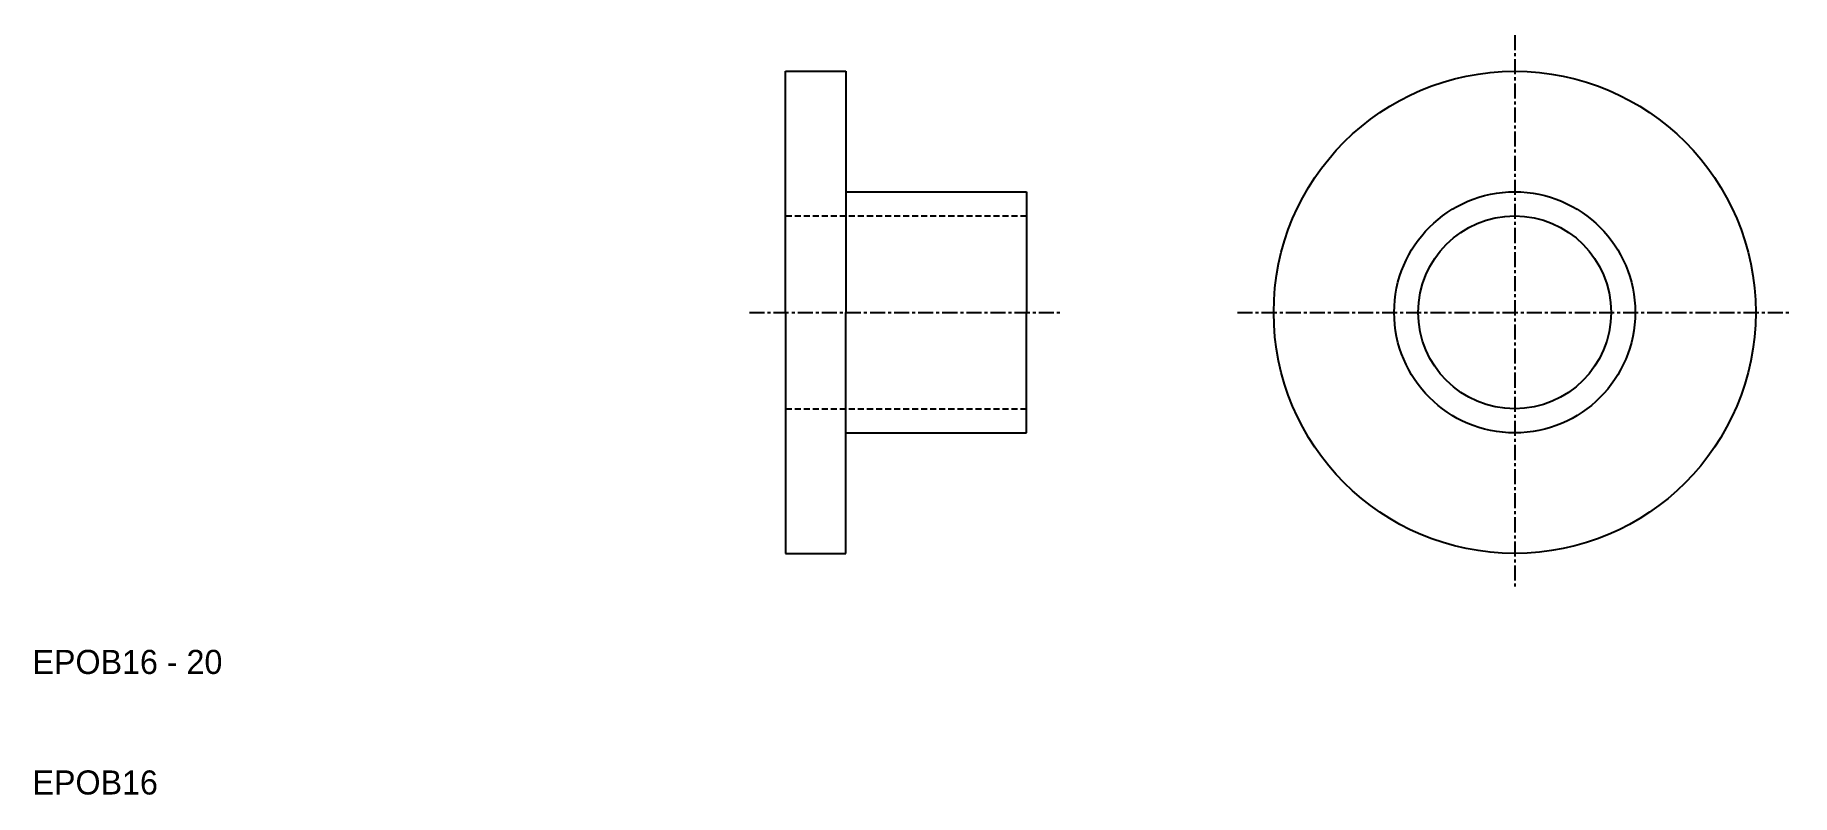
# Model space of a CAD drawing. Extents: x 10 to 156, y 10 to 73.
import ezdxf

# ---------------------------------------------------------------- set-up
doc = ezdxf.new("R2010")
doc.units = 0
doc.linetypes.add('CENTER', pattern=[2, 1.25, -0.25, 0.25, -0.25])
doc.linetypes.add('DASHED', pattern=[0.75, 0.5, -0.25])
doc.layers.get('0').update_dxf_attribs({"linetype": 'CONTINUOUS'})
doc.layers.add('CENTER', color=1, linetype='CENTER')

msp = doc.modelspace()

# ---------------------------------------------------------------- linework, layer by layer
at = {"color": 7, "linetype": 'CONTINUOUS'}
for p, q in [((72.5, 50), (72.5, 70)), ((72.5, 70), (77.5, 70)), ((77.5, 70), (77.5, 60)), ((77.5, 60), (77.5, 50)), ((77.5, 60), (92.5, 60)), ((92.5, 60), (92.5, 50)), ((72.5, 50), (72.5, 30)), ((77.5, 40), (77.5, 50)), ((92.5, 40), (92.5, 50)), ((77.5, 30), (77.5, 40)), ((77.5, 40), (92.5, 40)), ((72.5, 30), (77.5, 30))]:
    msp.add_line(p, q, dxfattribs=at)
at = {"color": 3, "linetype": 'DASHED'}
for p, q in [((72.5, 58), (92.5, 58)), ((72.5, 42), (92.5, 42))]:
    msp.add_line(p, q, dxfattribs=at)
at = {"color": 7, "linetype": 'CONTINUOUS'}
for radius in [20, 10, 8]:
    msp.add_circle((133, 50), radius, dxfattribs=at)
at = {"layer": 'CENTER', "color": 1, "linetype": 'CENTER'}
for p, q in [((133, 73), (133, 27)), ((69.5, 50), (95.5, 50)), ((110, 50), (156, 50))]:
    msp.add_line(p, q, dxfattribs=at)

# ---------------------------------------------------------------- texts
at = {"color": 7, "linetype": 'CONTINUOUS'}
for s, p in [('EPOB16 - 20', (10, 20)), ('EPOB16', (10, 10))]:
    msp.add_text(s, height=2, dxfattribs=at).set_placement(p)

doc.saveas('drawing.dxf')
